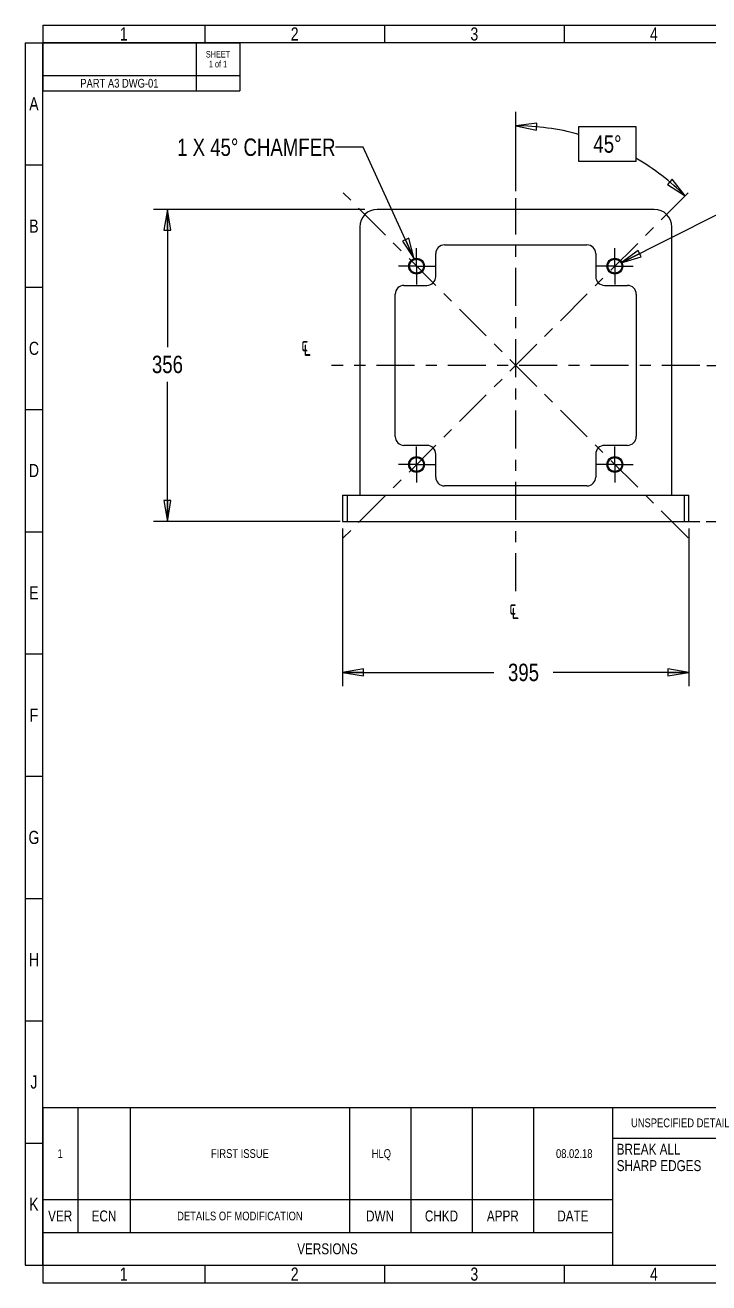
# Model space of a CAD drawing. Header units: inches. Extents: x 0.3 to 16.4, y 0.3 to 11.6.
# Drawn here: x 0.28 to 6.42, y 0.28 to 11.57 of the extents above; entities that cross this region are included whole.
import ezdxf
from ezdxf.enums import TextEntityAlignment as Align

# ---------------------------------------------------------------- set-up
doc = ezdxf.new("R2010")
doc.units = ezdxf.units.IN
doc.header["$LTSCALE"] = 0.909449
doc.header["$MEASUREMENT"] = 0
doc.linetypes.add('CENTER', pattern=[0.6, 0.375, -0.075, 0.075, -0.075])
doc.linetypes.add('DASHED', pattern=[0.2, 0.1, -0.1])
doc.layers.get('0').update_dxf_attribs({"linetype": 'CONTINUOUS'})
doc.layers.add('02___PRT_ALL_AXES', color=7, linetype='CONTINUOUS')
doc.styles.get("Standard").update_dxf_attribs({"font": 'txt', "width": 0.8})
doc.styles.add('TEXTSTYLE_1', font='gdt', dxfattribs={"width": 0.8})
doc.dimstyles.new('DIMSTYLE_1', dxfattribs={"dimtxt": 0.15625, "dimasz": 0.1875, "dimexe": 0.125, "dimexo": 0.0625, "dimgap": 0.078125, "dimtad": 0, "dimtih": 1, "dimtoh": 1, "dimlfac": 5, "dimzin": 4, "dimdsep": 46, "dimtxsty": 'Standard', "dimblk": 'CLOSED', "dimblk1": 'CLOSED', "dimblk2": 'CLOSED', "dimcen": 0.09, "dimadec": 0, "dimazin": 0, "dimtp": 0.01, "dimtm": 0.01, "dimtfac": 1, "dimtofl": 0, "dimtmove": 0, "dimatfit": 3, "dimldrblk": 'CLOSED', "dimfxl": 1, "dimtolj": 1, "dimtzin": 4, "dimarcsym": 0})
doc.dimstyles.new('DIMSTYLE_2', dxfattribs={"dimtxt": 0.15625, "dimasz": 0.1875, "dimexe": 0.125, "dimexo": 0.0625, "dimgap": 0.078125, "dimtad": 0, "dimtih": 1, "dimtoh": 1, "dimlfac": 5, "dimzin": 4, "dimdsep": 46, "dimtxsty": 'Standard', "dimblk": 'CLOSED', "dimblk1": 'CLOSED', "dimblk2": 'CLOSED', "dimcen": 0.09, "dimadec": 0, "dimazin": 0, "dimtol": 1, "dimtp": 0.01, "dimtm": 0.01, "dimtfac": 1, "dimtofl": 0, "dimtmove": 0, "dimatfit": 3, "dimldrblk": 'CLOSED', "dimfxl": 1, "dimtolj": 1, "dimtzin": 4, "dimarcsym": 0})
doc.dimstyles.new('DIMSTYLE_3', dxfattribs={"dimtxt": 0.15625, "dimasz": 0.1875, "dimexe": 0.125, "dimexo": 0.0625, "dimgap": 0.09, "dimtad": 0, "dimtih": 1, "dimtoh": 1, "dimlfac": 5, "dimzin": 4, "dimdsep": 46, "dimtxsty": 'Standard', "dimblk": 'CLOSED', "dimblk1": 'CLOSED', "dimblk2": 'CLOSED', "dimcen": 0.09, "dimadec": 0, "dimazin": 0, "dimtp": 0.01, "dimtm": 0.01, "dimtfac": 1, "dimtofl": 0, "dimtmove": 0, "dimatfit": 2, "dimldrblk": 'CLOSED', "dimfxl": 1, "dimtolj": 1, "dimtzin": 4, "dimarcsym": 0})
doc.dimstyles.new('DIMSTYLE_4', dxfattribs={"dimtxt": 0.15625, "dimasz": 0.1875, "dimexe": 0.125, "dimexo": 0.0625, "dimgap": 0.078125, "dimtad": 0, "dimtih": 1, "dimtoh": 1, "dimdec": 1, "dimlfac": 5, "dimzin": 4, "dimdsep": 46, "dimtxsty": 'Standard', "dimblk": 'CLOSED', "dimblk1": 'CLOSED', "dimblk2": 'CLOSED', "dimcen": 0.09, "dimadec": 0, "dimazin": 0, "dimtp": 0.5, "dimtm": 0.5, "dimtfac": 1, "dimtdec": 1, "dimtofl": 0, "dimtmove": 0, "dimatfit": 3, "dimldrblk": 'CLOSED', "dimfxl": 1, "dimtolj": 1, "dimtzin": 4, "dimarcsym": 0})
doc.dimstyles.get("Standard").update_dxf_attribs({"dimtxt": 0.15625, "dimasz": 0.1875, "dimexe": 0.125, "dimexo": 0.0625, "dimgap": 0.09, "dimtad": 0, "dimtih": 1, "dimtoh": 1, "dimzin": 4, "dimdsep": 46, "dimtxsty": 'Standard', "dimblk": 'CLOSED', "dimblk1": 'CLOSED', "dimblk2": 'CLOSED', "dimcen": 0.09, "dimadec": 0, "dimazin": 0, "dimtol": 1, "dimtp": 0.01, "dimtm": 0.01, "dimtfac": 1, "dimtofl": 0, "dimtmove": 0, "dimatfit": 3, "dimldrblk": 'CLOSED', "dimfxl": 1, "dimtolj": 1, "dimtzin": 4, "dimarcsym": 0})

# ---------------------------------------------------------------- blocks, each defined once
blk = doc.blocks.new('_CLOSED')
at = {"color": 0, "linetype": 'ByBlock'}
for p, q in [((0, 0), (-1, 0.167)), ((-1, 0.167), (-1, -0.167)), ((-1, -0.167), (0, 0)), ((-1, 0), (0, 0))]:
    blk.add_line(p, q, dxfattribs=at)
blk = doc.blocks.new('*D2')
at = {"color": 2, "linetype": 'Continuous', "transparency": 16777216}
for p, q in [((6.401, 8.518), (7.125, 8.518)), ((7, 8.518), (7, 8.091)), ((7, 7.117), (7, 7.544)), ((6.393, 7.117), (7.125, 7.117))]:
    blk.add_line(p, q, dxfattribs=at)
at = {"color": 2, "linetype": 'Continuous', "transparency": 16777216, "xscale": 0.1875, "yscale": 0.1875, "zscale": 0.1875}
for p, rotation in [((7, 8.518), 90), ((7, 7.117), 270)]:
    blk.add_blockref('_CLOSED', p, dxfattribs=dict(at, rotation=rotation))
at = {"color": 2, "linetype": 'Continuous', "transparency": 16777216, "width": 0.8}
for s, p in [('+0.01', (7.187, 7.857)), ('178', (6.687, 7.74)), ('-0.01', (7.187, 7.622))]:
    blk.add_text(s, height=0.1562, dxfattribs=at).set_placement(p, align=Align.CENTER)
blk = doc.blocks.new('*D3')
at = {"color": 2, "linetype": 'Continuous', "transparency": 16777216}
for p, q in [((5.63, 9.438), (6.504, 9.879)), ((6.504, 9.879), (6.676, 9.879))]:
    blk.add_line(p, q, dxfattribs=at)
at = {"color": 2, "linetype": 'Continuous', "transparency": 16777216, "xscale": 0.1875, "yscale": 0.1875, "zscale": 0.1875, "rotation": 206.7880639084}
blk.add_blockref('_CLOSED', (5.63, 9.438), dxfattribs=at)
at = {"color": 2, "linetype": 'Continuous', "transparency": 16777216, "width": 0.8}
for s, height, p in [('M', 0.156, (6.754, 9.801)), ('16', 0.1562, (6.879, 9.801)), ('x2 THRU', 0.1562, (7.129, 9.801)), ('4 POS EQUISPACED', 0.15625, (6.754, 9.567)), ('ON A ', 0.1562, (6.754, 9.293)), ('320', 0.1562, (7.666, 9.293)), (' PCD', 0.1562, (8.119, 9.293))]:
    blk.add_text(s, height=height, dxfattribs=at).set_placement(p)
at = {"color": 2, "linetype": 'Continuous', "transparency": 16777216, "style": 'TEXTSTYLE_1'}
blk.add_text('n', height=0.156, dxfattribs=at).set_placement((7.457, 9.293))
blk = doc.blocks.new('*D4')
at = {"color": 2, "linetype": 'Continuous', "transparency": 16777216}
blk.add_line((4.683, 10.083), (4.683, 10.796), dxfattribs=at)
for points in [[(4.872, 10.694), (4.683, 10.671), (4.869, 10.631), (4.872, 10.694)], [(6.046, 10.144), (6.205, 10.04), (6.088, 10.19), (6.046, 10.144)]]:
    blk.add_lwpolyline(points, dxfattribs=at)
for start, end in [(74.6859, 90), (45, 59.9168)]:
    blk.add_arc((4.683, 8.518), 2.152, start, end, dxfattribs=at)
at = {"color": 2, "linetype": 'Continuous', "transparency": 16777216, "insert": (5.507, 10.585), "char_height": 0.15625, "width": 0.35417, "attachment_point": 2, "line_spacing_factor": 0.9}
blk.add_mtext('45\\Fgdt;{\\Fgdt;~}', dxfattribs=at)
blk = doc.blocks.new('*D25')
at = {"color": 2, "linetype": 'Continuous', "transparency": 16777216}
for p, q in [((3.328, 9.92), (1.429, 9.92)), ((1.554, 9.92), (1.554, 8.683)), ((1.554, 7.117), (1.554, 8.371)), ((3.105, 7.117), (1.429, 7.117))]:
    blk.add_line(p, q, dxfattribs=at)
at = {"color": 2, "linetype": 'Continuous', "transparency": 16777216, "xscale": 0.1875, "yscale": 0.1875, "zscale": 0.1875}
for p, rotation in [((1.554, 9.92), 90), ((1.554, 7.117), 270)]:
    blk.add_blockref('_CLOSED', p, dxfattribs=dict(at, rotation=rotation))
at = {"color": 2, "linetype": 'Continuous', "transparency": 16777216, "insert": (1.554, 8.605), "char_height": 0.1562, "width": 0.375, "attachment_point": 2, "line_spacing_factor": 0.9}
blk.add_mtext('356', dxfattribs=at)
blk = doc.blocks.new('*D26')
at = {"color": 2, "linetype": 'Continuous', "transparency": 16777216}
for p, q in [((3.128, 7.054), (3.128, 5.635)), ((6.238, 7.054), (6.238, 5.635)), ((3.128, 5.76), (4.487, 5.76)), ((6.238, 5.76), (5.019, 5.76))]:
    blk.add_line(p, q, dxfattribs=at)
at = {"color": 2, "linetype": 'Continuous', "transparency": 16777216, "xscale": 0.1875, "yscale": 0.1875, "zscale": 0.1875, "rotation": 180}
blk.add_blockref('_CLOSED', (3.128, 5.76), dxfattribs=at)
at = {"color": 2, "linetype": 'Continuous', "transparency": 16777216, "xscale": 0.1875, "yscale": 0.1875, "zscale": 0.1875}
blk.add_blockref('_CLOSED', (6.238, 5.76), dxfattribs=at)
at = {"color": 2, "linetype": 'Continuous', "transparency": 16777216, "insert": (4.753, 5.838), "char_height": 0.1562, "width": 0.375, "attachment_point": 2, "line_spacing_factor": 0.9}
blk.add_mtext('395', dxfattribs=at)
blk = doc.blocks.new('*T29')
at = {"color": 2, "linetype": 'Continuous'}
for p, q in [((0, 0), (15.827, 0)), ((0, 0), (0, -0.157)), ((1.457, 0), (1.457, -0.157)), ((3.071, 0), (3.071, -0.157)), ((4.685, 0), (4.685, -0.157)), ((6.299, 0), (6.299, -0.157)), ((7.913, 0), (7.913, -0.157)), ((9.528, 0), (9.528, -0.157)), ((11.142, 0), (11.142, -0.157)), ((12.756, 0), (12.756, -0.157)), ((14.37, 0), (14.37, -0.157)), ((15.827, 0), (15.827, -0.157)), ((0, -0.157), (15.827, -0.157))]:
    blk.add_line(p, q, dxfattribs=at)
at = {"color": 2, "linetype": 'Continuous', "attachment_point": 2, "line_spacing_factor": 0.9}
for s, insert, char_height, width in [('1', (0.728, -0.02), 0.118, 0.18898), ('2', (2.264, -0.02), 0.118, 0.18898), ('3 ', (3.878, -0.02), 0.1181, 0.37795), ('4', (5.492, -0.02), 0.118, 0.18898), ('5', (7.106, -0.02), 0.118, 0.18898), ('6', (8.72, -0.02), 0.118, 0.18898), ('7', (10.335, -0.02), 0.118, 0.18898), ('8', (11.949, -0.02), 0.118, 0.18898), ('9', (13.563, -0.02), 0.118, 0.18898), ('10', (15.098, -0.02), 0.1181, 0.37795)]:
    blk.add_mtext(s, dxfattribs=dict(at, insert=insert, char_height=char_height, width=width))
blk = doc.blocks.new('*T30')
at = {"color": 2, "linetype": 'Continuous'}
for p, q in [((0, 0), (15.827, 0)), ((0, 0), (0, -0.157)), ((1.457, 0), (1.457, -0.157)), ((3.071, 0), (3.071, -0.157)), ((4.685, 0), (4.685, -0.157)), ((6.299, 0), (6.299, -0.157)), ((7.913, 0), (7.913, -0.157)), ((9.528, 0), (9.528, -0.157)), ((11.142, 0), (11.142, -0.157)), ((12.756, 0), (12.756, -0.157)), ((14.37, 0), (14.37, -0.157)), ((15.827, 0), (15.827, -0.157)), ((0, -0.157), (15.827, -0.157))]:
    blk.add_line(p, q, dxfattribs=at)
at = {"color": 2, "linetype": 'Continuous', "attachment_point": 2, "line_spacing_factor": 0.9}
for s, insert, char_height, width in [('1', (0.728, -0.02), 0.118, 0.18898), ('2', (2.264, -0.02), 0.118, 0.18898), ('3 ', (3.878, -0.02), 0.1181, 0.37795), ('4 ', (5.492, -0.02), 0.1181, 0.37795), ('5', (7.106, -0.02), 0.118, 0.18898), ('6', (8.72, -0.02), 0.118, 0.18898), ('7', (10.335, -0.02), 0.118, 0.18898), ('8', (11.949, -0.02), 0.118, 0.18898), ('9', (13.563, -0.02), 0.118, 0.18898), ('10', (15.098, -0.02), 0.1181, 0.37795)]:
    blk.add_mtext(s, dxfattribs=dict(at, insert=insert, char_height=char_height, width=width))
blk = doc.blocks.new('*T31')
at = {"color": 2, "linetype": 'Continuous'}
for p, q in [((0, 0), (0.157, 0)), ((0, 0), (0, -10.984)), ((0.157, 0), (0.157, -10.984)), ((0, -1.098), (0.157, -1.098)), ((0, -2.197), (0.157, -2.197)), ((0, -3.295), (0.157, -3.295)), ((0, -4.394), (0.157, -4.394)), ((0, -5.492), (0.157, -5.492)), ((0, -6.591), (0.157, -6.591)), ((0, -7.689), (0.157, -7.689)), ((0, -8.787), (0.157, -8.787)), ((0, -9.886), (0.157, -9.886)), ((0, -10.984), (0.157, -10.984))]:
    blk.add_line(p, q, dxfattribs=at)
at = {"color": 2, "linetype": 'Continuous', "char_height": 0.118, "width": 0.18898, "attachment_point": 2, "line_spacing_factor": 0.9}
for s, insert in [('A', (0.079, -0.49)), ('B', (0.079, -1.589)), ('C', (0.079, -2.687)), ('D', (0.079, -3.785)), ('E', (0.079, -4.884)), ('F', (0.079, -5.982)), ('G', (0.079, -7.081)), ('H', (0.079, -8.179)), ('J', (0.079, -9.278)), ('K', (0.079, -10.376))]:
    blk.add_mtext(s, dxfattribs=dict(at, insert=insert))
blk = doc.blocks.new('*T33')
at = {"color": 2, "linetype": 'Continuous'}
for p, q in [((0, 0), (1.772, 0)), ((0, 0), (0, -0.433)), ((1.378, 0), (1.378, -0.433)), ((1.772, 0), (1.772, -0.433)), ((0, -0.295), (1.772, -0.295)), ((0, -0.433), (1.772, -0.433))]:
    blk.add_line(p, q, dxfattribs=at)
at = {"color": 2, "linetype": 'Continuous', "attachment_point": 2, "line_spacing_factor": 0.9}
for s, insert, char_height, width in [('SHEET\\P1 of 1', (1.575, -0.074), 0.0591, 0.56693), ('PART A3 DWG-01', (0.689, -0.325), 0.07874, 1.76378)]:
    blk.add_mtext(s, dxfattribs=dict(at, insert=insert, char_height=char_height, width=width))
blk = doc.blocks.new('*T34')
at = {"color": 2, "linetype": 'Continuous'}
for p, q in [((0, 0), (15.827, 0)), ((0, 0), (0, -1.417)), ((0.315, 0), (0.315, -1.122)), ((0.787, 0), (0.787, -1.122)), ((2.756, 0), (2.756, -1.122)), ((3.307, 0), (3.307, -1.122)), ((3.858, 0), (3.858, -1.122)), ((4.409, 0), (4.409, -1.122)), ((5.118, 0), (5.118, -1.417)), ((6.339, 0), (6.339, -1.417)), ((7.559, 0), (7.559, -1.417)), ((10.512, 0), (10.512, -1.417)), ((11.201, 0), (11.201, -1.417)), ((11.89, 0), (11.89, -1.417)), ((15.827, 0), (15.827, -1.417)), ((5.118, -0.276), (11.89, -0.276)), ((11.89, -0.413), (15.827, -0.413)), ((14.252, -0.413), (14.252, -0.827)), ((7.559, -0.551), (11.89, -0.551)), ((0, -0.827), (5.118, -0.827)), ((10.512, -0.827), (15.827, -0.827)), ((0, -1.122), (5.118, -1.122)), ((10.512, -1.122), (15.827, -1.122)), ((0, -1.417), (15.827, -1.417))]:
    blk.add_line(p, q, dxfattribs=at)
at = {"color": 2, "linetype": 'Continuous', "line_spacing_factor": 0.9}
for s, insert, char_height, width, attachment_point in [('UNSPECIFIED DETAIL', (5.728, -0.098), 0.07874, 2.26772, 2), ('UNSPECIFIED TOL.', (6.949, -0.098), 0.07874, 2.01575, 2), (' MATERIAL: AS SUPPLIED', (7.598, -0.098), 0.07874, 2.77165, 1), (' DRAWN BY\\PHLQ', (10.856, -0.049), 0.0689, 0.99213, 2), ('DATE\\P08.02.18', (11.545, -0.049), 0.0689, 0.88189, 2), ('TITLE', (11.929, -0.03), 0.0787, 0.62992, 1), ('BRACKET HOLDER SHORT ', (13.858, -0.217), 0.11811, 3.9685, 2), ('BREAK ALL\\PSHARP EDGES', (5.157, -0.325), 0.09843, 1.73228, 1), ('CHECKED BY\\P ', (10.856, -0.325), 0.0689, 1.10236, 2), ('DATE\\P ', (11.545, -0.325), 0.0689, 0.44094, 2), ('1', (0.157, -0.374), 0.0787, 0.12598, 2), ('FIRST ISSUE', (1.772, -0.374), 0.07874, 1.38583, 2), (' HLQ', (3.031, -0.374), 0.0787, 0.50394, 2), (' 08.02.18', (4.764, -0.374), 0.0787, 1.13386, 2), (' FINISH: AS SUPPLIED', (7.598, -0.374), 0.07874, 2.51969, 1), ('DOCUMENT REFERENCE NUMBER', (11.929, -0.443), 0.07874, 3.14961, 1), ('PART NUMBER', (15.039, -0.443), 0.07874, 1.38583, 2), ('APPROVED BY\\P ', (10.856, -0.6), 0.0689, 1.2126, 2), ('DATE\\P ', (11.545, -0.6), 0.0689, 0.44094, 2), (' HSR-1006-02', (15.039, -0.63), 0.11811, 2.26772, 2), ('VER', (0.157, -0.925), 0.0984, 0.47244, 2), ('ECN', (0.551, -0.925), 0.0984, 0.47244, 2), ('DETAILS OF MODIFICATION', (1.772, -0.935), 0.07874, 2.89764, 2), ('DWN', (3.031, -0.925), 0.0984, 0.47244, 2), ('CHKD', (3.583, -0.925), 0.0984, 0.62992, 2), ('APPR', (4.134, -0.925), 0.0984, 0.62992, 2), ('DATE', (4.764, -0.925), 0.0984, 0.62992, 2), ('SHEET SCALE', (10.856, -0.94), 0.0689, 1.2126, 2), ('0.200', (11.545, -0.94), 0.0689, 0.55118, 2), (' USED ON: HSR-1000-01', (13.858, -0.925), 0.09843, 3.30709, 2), ('VERSIONS ', (2.559, -1.22), 0.0984, 1.41732, 2), ('ESTIMATED \\PMASS KG. ', (10.856, -1.184), 0.0689, 1.10236, 2), (' ALL CHANGES LISTED ON: HSR-1006-27', (13.858, -1.23), 0.07874, 4.40945, 2)]:
    blk.add_mtext(s, dxfattribs=dict(at, insert=insert, char_height=char_height, width=width, attachment_point=attachment_point))
at = {"color": 2, "linetype": 'Continuous', "insert": (6.378, -0.325), "char_height": 0.09843, "width": 0.7021, "attachment_point": 1, "line_spacing_factor": 0.9, "style": 'TEXTSTYLE_1'}
blk.add_mtext('{\\Fgdt;`}\\Ftxt;0.2', dxfattribs=at)

msp = doc.modelspace()

# ---------------------------------------------------------------- linework, layer by layer
at = {"color": 2, "linetype": 'Continuous'}
for p, q in [((5.2515, 10.3507), (5.2515, 10.6632)), ((5.2515, 10.6632), (5.7619, 10.6632)), ((5.7619, 10.6632), (5.7619, 10.3507)), ((5.7619, 10.3507), (5.2515, 10.3507))]:
    msp.add_line(p, q, dxfattribs=at)
at = {"color": 7, "linetype": 'Continuous'}
for p, q in [((5.9272, 9.92), (3.439, 9.92)), ((3.2815, 9.7626), (3.2815, 7.3531)), ((6.0846, 7.3531), (6.0846, 9.7626)), ((3.9643, 9.316), (3.9643, 9.5224)), ((4.0431, 9.6012), (5.3231, 9.6012)), ((5.4018, 9.5224), (5.4018, 9.316)), ((3.6004, 7.8785), (3.6004, 9.1585)), ((3.6791, 9.2372), (3.8856, 9.2372)), ((5.4805, 9.2372), (5.687, 9.2372)), ((5.7657, 9.1585), (5.7657, 7.8785)), ((3.8856, 7.7997), (3.6791, 7.7997)), ((5.687, 7.7997), (5.4805, 7.7997)), ((3.9643, 7.5145), (3.9643, 7.721)), ((5.4018, 7.721), (5.4018, 7.5145)), ((3.128, 7.3531), (3.128, 7.1169)), ((3.128, 7.3531), (6.2382, 7.3531)), ((3.1673, 7.3531), (3.1673, 7.1169)), ((5.3231, 7.4358), (4.0431, 7.4358)), ((6.1988, 7.1169), (6.1988, 7.3531)), ((6.2382, 7.1169), (6.2382, 7.3531)), ((3.128, 7.1169), (6.2382, 7.1169))]:
    msp.add_line(p, q, dxfattribs=at)
at = {"color": 2, "linetype": 'DASHED'}
msp.add_line((6.2382, 7.1169), (6.6388, 7.1169), dxfattribs=at)
at = {"color": 7, "linetype": 'Continuous'}
for centre, radius in [((3.7922, 9.4093), 0.0709), ((3.7922, 9.4093), 0.063), ((5.5739, 9.4093), 0.0709), ((5.5739, 9.4093), 0.063), ((3.7922, 7.6276), 0.0709), ((3.7922, 7.6276), 0.063), ((5.5739, 7.6276), 0.0709), ((5.5739, 7.6276), 0.063)]:
    msp.add_circle(centre, radius, dxfattribs=at)
for centre, radius, start, end in [((3.439, 9.7626), 0.1575, 90, 180), ((5.9272, 9.7626), 0.1575, 0, 90), ((4.0431, 9.5224), 0.0787, 90, 180), ((5.3231, 9.5224), 0.0787, 0, 90), ((3.8856, 9.316), 0.0787, 270, 360), ((5.4805, 9.316), 0.0787, 180, 270), ((3.6791, 9.1585), 0.0787, 90, 180), ((5.687, 9.1585), 0.0787, 0, 90), ((3.6791, 7.8785), 0.0787, 180, 270), ((3.8856, 7.721), 0.0787, 0, 90), ((5.4805, 7.721), 0.0787, 90, 180), ((5.687, 7.8785), 0.0787, 270, 360), ((4.0431, 7.5145), 0.0787, 180, 270), ((5.3231, 7.5145), 0.0787, 270, 360)]:
    msp.add_arc(centre, radius, start, end, dxfattribs=at)
at = {"layer": '02___PRT_ALL_AXES', "color": 7, "linetype": 'CENTER'}
for p, q in [((6.2321, 10.0675), (3.134, 6.9694)), ((6.2321, 6.9694), (3.134, 10.0675)), ((4.6831, 6.4886), (4.6831, 10.02)), ((3.7922, 9.4093), (3.7922, 9.5723)), ((5.5739, 9.4093), (5.5739, 9.5723)), ((3.7922, 9.4093), (3.6292, 9.4093)), ((3.7922, 9.4093), (3.7922, 9.2463)), ((3.7922, 9.4093), (3.9552, 9.4093)), ((5.5739, 9.4093), (5.4109, 9.4093)), ((5.5739, 9.4093), (5.5739, 9.2463)), ((5.5739, 9.4093), (5.7369, 9.4093)), ((6.3382, 8.5185), (3.028, 8.5185)), ((3.7922, 7.6276), (3.7922, 7.7906)), ((5.5739, 7.6276), (5.5739, 7.7906)), ((3.7922, 7.6276), (3.6292, 7.6276)), ((3.7922, 7.6276), (3.7922, 7.4646)), ((3.7922, 7.6276), (3.9552, 7.6276)), ((5.5739, 7.6276), (5.4109, 7.6276)), ((5.5739, 7.6276), (5.7369, 7.6276)), ((5.5739, 7.6276), (5.5739, 7.4646))]:
    msp.add_line(p, q, dxfattribs=at)

# ---------------------------------------------------------------- block references
for name, p in [('*T29', (0.4331, 11.5748)), ('*T31', (0.2756, 11.4173)), ('*T33', (0.4331, 11.4173)), ('*T34', (0.4331, 1.8505)), ('*T30', (0.4331, 0.4331))]:
    msp.add_blockref(name, p)

# ---------------------------------------------------------------- texts
at = {"color": 2, "linetype": 'Continuous', "insert": (3.0639, 10.5562), "char_height": 0.15625, "width": 1.854167, "attachment_point": 3, "line_spacing_factor": 0.9}
msp.add_mtext('1 X 45\\Fgdt;{\\Fgdt;~}\\Ftxt; CHAMFER', dxfattribs=at)
at = {"color": 2, "linetype": 'Continuous', "char_height": 0.15625, "width": 0.247396, "attachment_point": 1, "line_spacing_factor": 0.9, "style": 'TEXTSTYLE_1'}
for insert in [(2.7547, 8.7757), (4.6237, 6.4105)]:
    msp.add_mtext('{\\Fgdt;q}', dxfattribs=dict(at, insert=insert))

# ---------------------------------------------------------------- dimensions: what is measured, and where the dimension line sits
at = {"color": 2, "linetype": 'Continuous'}
dim = msp.add_angular_dim_2l(base=(5.5067, 10.507), line1=((6.1456, 9.981), (6.1608, 9.9962)), line2=((4.6831, 9.9985), (4.6831, 10.02)), dimstyle='DIMSTYLE_4', dxfattribs=at)
dim.commit()
dim.dimension.update_dxf_attribs({"geometry": '*D4', "text_midpoint": (5.5067, 10.507), "dimtype": 162})
dim = msp.add_diameter_dim_2p(p1=(5.6301, 9.4377), p2=(5.5177, 9.3809), text='M<>x2 THRU\\P4 POS EQUISPACED\\PON A ^An^B320 PCD', dimstyle='DIMSTYLE_3', override={"dimpost": '<>'}, dxfattribs=at)
dim.commit()
dim.dimension.update_dxf_attribs({"geometry": '*D3', "text_midpoint": (7.7542, 9.6251), "dimtype": 163})
for base, p1, p2, dimstyle, picture, middle in [((1.5536, 9.92), (3.1673, 7.1169), (3.3903, 9.92), 'DIMSTYLE_1', '*D25', (1.5536, 8.5268)), ((7, 8.5185), (6.331, 7.1169), (6.3382, 8.5185), 'DIMSTYLE_2', '*D2', (7, 7.8177))]:
    dim = msp.add_linear_dim(base=base, p1=p1, p2=p2, angle=90, dimstyle=dimstyle, dxfattribs=at)
    dim.commit()
    dim.dimension.update_dxf_attribs({"geometry": picture, "text_midpoint": middle, "dimtype": 160})
dim = msp.add_linear_dim(base=(6.2382, 5.7596), p1=(3.128, 7.1169), p2=(6.2382, 7.1169), dimstyle='DIMSTYLE_1', dxfattribs=at)
dim.commit()
dim.dimension.update_dxf_attribs({"geometry": '*D26', "text_midpoint": (4.7569, 5.7596), "dimtype": 160})

# ---------------------------------------------------------------- leaders
msp.add_leader([(3.7711, 9.4769), (3.3139, 10.478), (3.0639, 10.478)], dimstyle='Standard', override={"dimtad": 0}, dxfattribs=at)

doc.saveas('drawing.dxf')
